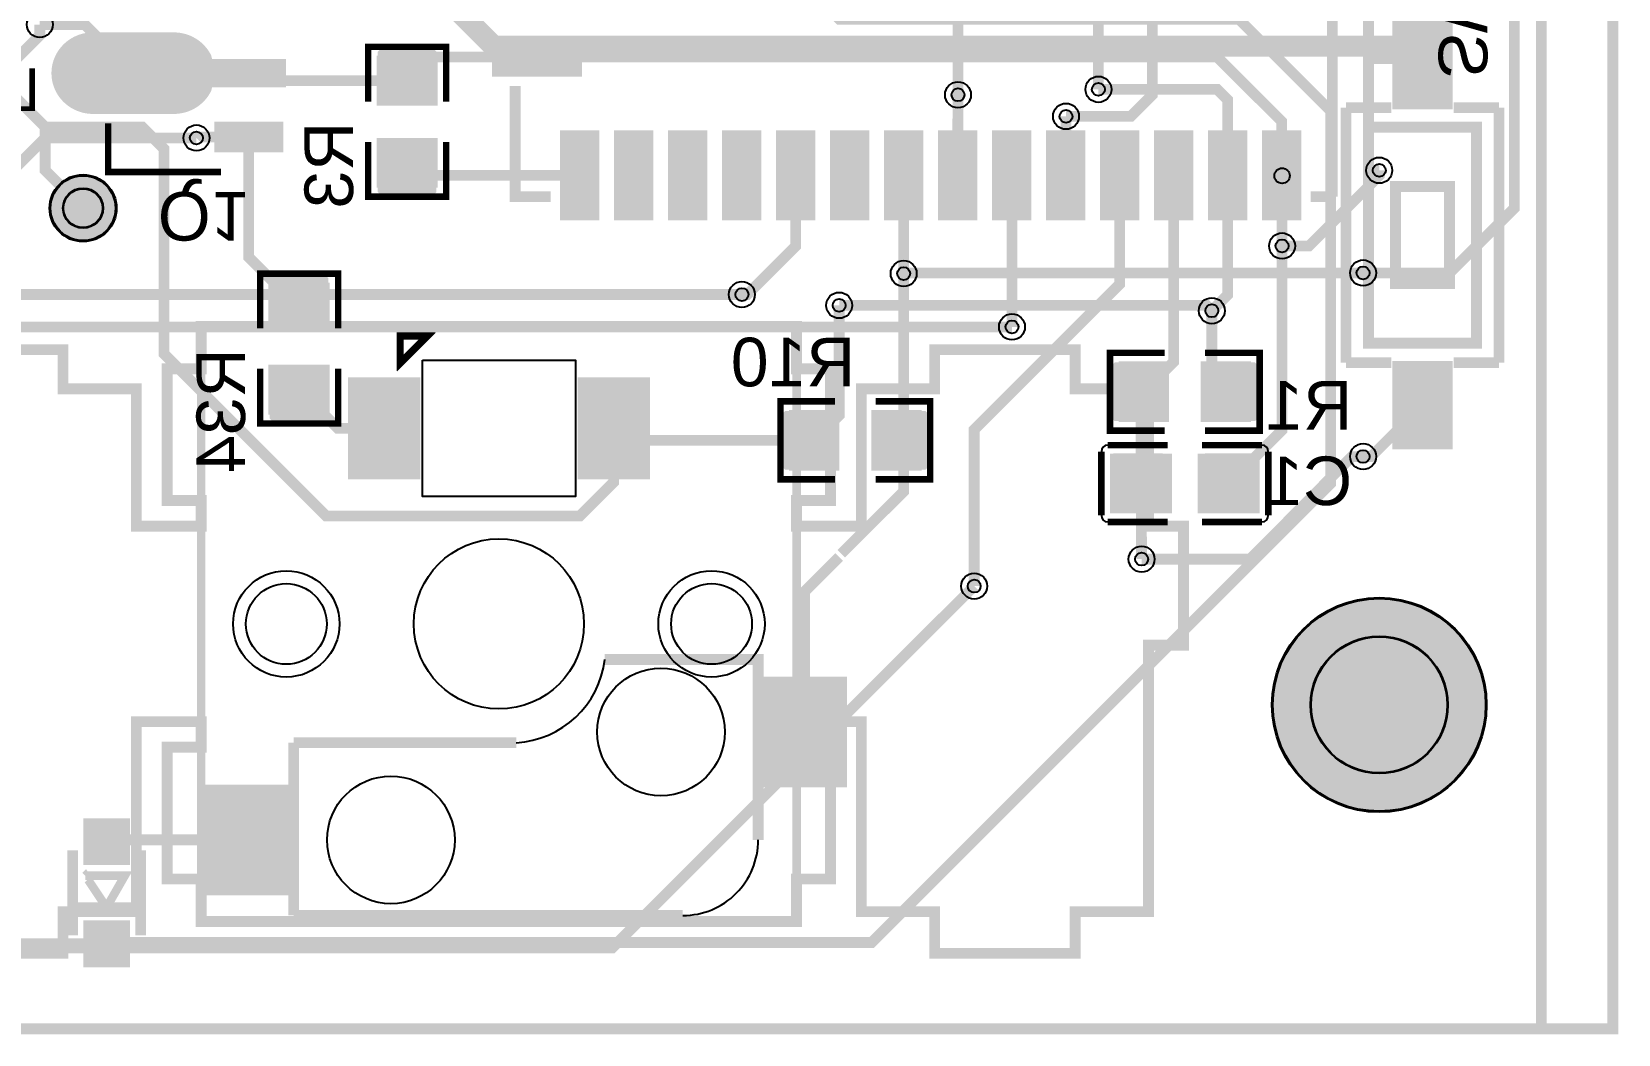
# Model space of a CAD drawing. Header units: millimetres. Extents: x -5 to 105, y -2 to 97.
# Drawn here: x 67.37 to 104.68, y -0.13 to 23.45 of the extents above; entities that cross this region are included whole.
import ezdxf

# ---------------------------------------------------------------- set-up
doc = ezdxf.new("R2010")
doc.units = ezdxf.units.MM
for name, color, linetype, true_color in [('BoardOutLine', 7, 'Continuous', 0xff00ff), ('BottomLayer', 7, 'Continuous', 0x0000ff), ('BottomPasteMaskLayer', 7, 'Continuous', 0x800000), ('BottomSilkLayer', 7, 'Continuous', 0x66cc33), ('BottomSolderMaskLayer', 7, 'Continuous', 0xaa00ff), ('Document', 7, 'Continuous', 0xffffff), ('Hole', 7, 'Continuous', 0x222222), ('Multi-Layer', 7, 'Continuous', 0xc0c0c0), ('TopLayer', 7, 'Continuous', 0xff0000), ('TopSilkLayer', 7, 'Continuous', 0xffcc00), ('TopSolderMaskLayer', 7, 'Continuous', 0x800080)]:
    doc.layers.add(name, color=color, linetype=linetype, true_color=true_color)
doc.styles.get("Standard").update_dxf_attribs({"font": 'arial.ttf'})

msp = doc.modelspace()

# ---------------------------------------------------------------- hatches: boundary and pattern name
at = {"layer": 'BottomLayer'}
for points in [[(100.766, 21.669), (100.766, 23.669), (99.386, 23.669), (99.386, 21.669)], [(68.837, 21.529), (70.691, 21.529), (70.736, 21.53), (70.78, 21.533), (70.824, 21.539), (70.868, 21.546), (70.912, 21.555), (70.955, 21.567), (70.997, 21.58), (71.039, 21.595), (71.08, 21.613), (71.12, 21.632), (71.16, 21.653), (71.198, 21.676), (71.235, 21.7), (71.271, 21.727), (71.306, 21.755), (71.339, 21.784), (71.371, 21.815), (71.401, 21.848), (71.43, 21.882), (71.457, 21.917), (71.483, 21.954), (71.506, 21.991), (71.528, 22.03), (71.548, 22.07), (71.567, 22.149), (73.264, 22.149), (73.264, 22.809), (71.567, 22.809), (71.548, 22.889), (71.528, 22.928), (71.506, 22.967), (71.483, 23.005), (71.457, 23.041), (71.43, 23.077), (71.401, 23.11), (71.371, 23.143), (71.339, 23.174), (71.306, 23.204), (71.271, 23.232), (71.235, 23.258), (71.198, 23.283), (71.16, 23.306), (71.12, 23.327), (71.08, 23.346), (71.039, 23.363), (70.997, 23.379), (70.955, 23.392), (70.912, 23.403), (70.868, 23.413), (70.824, 23.42), (70.78, 23.425), (70.736, 23.428), (70.691, 23.429), (68.837, 23.429), (68.792, 23.428), (68.748, 23.425), (68.704, 23.42), (68.66, 23.413), (68.616, 23.403), (68.573, 23.392), (68.531, 23.379), (68.489, 23.363), (68.448, 23.346), (68.408, 23.327), (68.368, 23.306), (68.33, 23.283), (68.293, 23.258), (68.257, 23.232), (68.223, 23.204), (68.189, 23.174), (68.157, 23.143), (68.127, 23.11), (68.098, 23.077), (68.071, 23.041), (68.045, 23.005), (68.022, 22.967), (68, 22.928), (67.98, 22.889), (67.961, 22.848), (67.945, 22.806), (67.931, 22.764), (67.918, 22.722), (67.908, 22.678), (67.9, 22.634), (67.893, 22.59), (67.889, 22.546), (67.887, 22.501), (67.887, 22.457), (67.889, 22.412), (67.893, 22.368), (67.9, 22.324), (67.908, 22.28), (67.918, 22.237), (67.931, 22.194), (67.945, 22.152), (67.961, 22.111), (67.98, 22.07), (68, 22.03), (68.022, 21.991), (68.045, 21.954), (68.071, 21.917), (68.098, 21.882), (68.127, 21.848), (68.157, 21.815), (68.189, 21.784), (68.223, 21.755), (68.257, 21.727), (68.293, 21.7), (68.33, 21.676), (68.368, 21.653), (68.408, 21.632), (68.448, 21.613), (68.489, 21.595), (68.531, 21.58), (68.573, 21.567), (68.616, 21.555), (68.66, 21.546), (68.704, 21.539), (68.748, 21.533), (68.792, 21.53), (68.837, 21.529)], [(80.256, 22.41), (80.256, 23.31), (78.256, 23.31), (78.256, 22.41)], [(76.889, 21.736), (75.512, 21.736), (75.512, 22.869), (76.889, 22.869)], [(73.264, 21.315), (73.264, 20.643), (71.689, 20.643), (71.689, 21.315)], [(76.889, 20.936), (75.512, 20.936), (75.512, 19.804), (76.889, 19.804)], [(80.706, 19.075), (80.706, 21.075), (79.806, 21.075), (79.806, 19.075)], [(81.976, 19.075), (81.976, 21.075), (81.076, 21.075), (81.076, 19.075)], [(83.246, 19.075), (83.246, 21.075), (82.346, 21.075), (82.346, 19.075)], [(84.516, 19.075), (84.516, 21.075), (83.616, 21.075), (83.616, 19.075)], [(85.786, 19.075), (85.786, 21.075), (84.886, 21.075), (84.886, 19.075)], [(87.056, 19.075), (87.056, 21.075), (86.156, 21.075), (86.156, 19.075)], [(88.326, 19.075), (88.326, 21.075), (87.426, 21.075), (87.426, 19.075)], [(89.596, 19.075), (89.596, 21.075), (88.696, 21.075), (88.696, 19.075)], [(90.866, 19.075), (90.866, 21.075), (89.966, 21.075), (89.966, 19.075)], [(92.136, 19.075), (92.136, 21.075), (91.236, 21.075), (91.236, 19.075)], [(93.406, 19.075), (93.406, 21.075), (92.506, 21.075), (92.506, 19.075)], [(94.676, 19.075), (94.676, 21.075), (93.776, 21.075), (93.776, 19.075)], [(95.946, 19.075), (95.946, 21.075), (95.046, 21.075), (95.046, 19.075)], [(97.216, 19.075), (97.216, 21.075), (96.316, 21.075), (96.316, 19.075)], [(74.349, 16.402), (72.972, 16.402), (72.972, 17.535), (74.349, 17.535)], [(94.088, 14.298), (94.088, 15.675), (92.956, 15.675), (92.956, 14.298)], [(94.888, 14.298), (94.888, 15.675), (96.021, 15.675), (96.021, 14.298)], [(100.766, 13.669), (100.766, 15.669), (99.386, 15.669), (99.386, 13.669)], [(74.349, 15.602), (72.972, 15.602), (72.972, 14.469), (74.349, 14.469)], [(74.86, 15.274), (76.46, 15.274), (76.46, 12.974), (74.86, 12.974)], [(80.26, 15.274), (81.86, 15.274), (81.86, 12.974), (80.26, 12.974)], [(86.341, 13.155), (86.341, 14.532), (85.209, 14.532), (85.209, 13.155)], [(87.141, 13.155), (87.141, 14.532), (88.274, 14.532), (88.274, 13.155)], [(94.163, 12.152), (94.163, 13.502), (92.753, 13.502), (92.753, 12.152)], [(94.813, 12.152), (94.813, 13.502), (96.223, 13.502), (96.223, 12.152)], [(84.597, 8.235), (86.497, 8.235), (86.497, 5.735), (84.597, 5.735)], [(71.491, 5.695), (73.391, 5.695), (73.391, 3.195), (71.491, 3.195)], [(69.636, 4.902), (69.636, 3.902), (68.636, 3.902), (68.636, 4.902)], [(69.636, 2.502), (69.636, 1.502), (68.636, 1.502), (68.636, 2.502)]]:
    msp.add_hatch(color=256, dxfattribs=at).paths.add_polyline_path(points)
at = {"layer": 'BottomPasteMaskLayer'}
for points in [[(100.766, 21.669), (100.766, 23.669), (99.386, 23.669), (99.386, 21.669)], [(68.837, 21.529), (70.691, 21.529), (70.736, 21.53), (70.78, 21.533), (70.824, 21.539), (70.868, 21.546), (70.912, 21.555), (70.955, 21.567), (70.997, 21.58), (71.039, 21.595), (71.08, 21.613), (71.12, 21.632), (71.16, 21.653), (71.198, 21.676), (71.235, 21.7), (71.271, 21.727), (71.306, 21.755), (71.339, 21.784), (71.371, 21.815), (71.401, 21.848), (71.43, 21.882), (71.457, 21.917), (71.483, 21.954), (71.506, 21.991), (71.528, 22.03), (71.548, 22.07), (71.567, 22.149), (73.264, 22.149), (73.264, 22.809), (71.567, 22.809), (71.548, 22.889), (71.528, 22.928), (71.506, 22.967), (71.483, 23.005), (71.457, 23.041), (71.43, 23.077), (71.401, 23.11), (71.371, 23.143), (71.339, 23.174), (71.306, 23.204), (71.271, 23.232), (71.235, 23.258), (71.198, 23.283), (71.16, 23.306), (71.12, 23.327), (71.08, 23.346), (71.039, 23.363), (70.997, 23.379), (70.955, 23.392), (70.912, 23.403), (70.868, 23.413), (70.824, 23.42), (70.78, 23.425), (70.736, 23.428), (70.691, 23.429), (68.837, 23.429), (68.792, 23.428), (68.748, 23.425), (68.704, 23.42), (68.66, 23.413), (68.616, 23.403), (68.573, 23.392), (68.531, 23.379), (68.489, 23.363), (68.448, 23.346), (68.408, 23.327), (68.368, 23.306), (68.33, 23.283), (68.293, 23.258), (68.257, 23.232), (68.223, 23.204), (68.189, 23.174), (68.157, 23.143), (68.127, 23.11), (68.098, 23.077), (68.071, 23.041), (68.045, 23.005), (68.022, 22.967), (68, 22.928), (67.98, 22.889), (67.961, 22.848), (67.945, 22.806), (67.931, 22.764), (67.918, 22.722), (67.908, 22.678), (67.9, 22.634), (67.893, 22.59), (67.889, 22.546), (67.887, 22.501), (67.887, 22.457), (67.889, 22.412), (67.893, 22.368), (67.9, 22.324), (67.908, 22.28), (67.918, 22.237), (67.931, 22.194), (67.945, 22.152), (67.961, 22.111), (67.98, 22.07), (68, 22.03), (68.022, 21.991), (68.045, 21.954), (68.071, 21.917), (68.098, 21.882), (68.127, 21.848), (68.157, 21.815), (68.189, 21.784), (68.223, 21.755), (68.257, 21.727), (68.293, 21.7), (68.33, 21.676), (68.368, 21.653), (68.408, 21.632), (68.448, 21.613), (68.489, 21.595), (68.531, 21.58), (68.573, 21.567), (68.616, 21.555), (68.66, 21.546), (68.704, 21.539), (68.748, 21.533), (68.792, 21.53), (68.837, 21.529)], [(80.256, 22.41), (80.256, 23.31), (78.256, 23.31), (78.256, 22.41)], [(76.84, 23.036), (75.56, 23.036), (75.51, 22.986), (75.51, 21.836), (75.56, 21.786), (75.97, 21.781), (75.97, 22.231), (76.42, 22.231), (76.42, 21.791), (76.84, 21.786), (76.89, 21.836), (76.89, 22.986)], [(73.264, 21.315), (73.264, 20.643), (71.689, 20.643), (71.689, 21.315)], [(80.706, 19.075), (80.706, 21.075), (79.806, 21.075), (79.806, 19.075)], [(81.976, 19.075), (81.976, 21.075), (81.076, 21.075), (81.076, 19.075)], [(83.246, 19.075), (83.246, 21.075), (82.346, 21.075), (82.346, 19.075)], [(84.516, 19.075), (84.516, 21.075), (83.616, 21.075), (83.616, 19.075)], [(85.786, 19.075), (85.786, 21.075), (84.886, 21.075), (84.886, 19.075)], [(87.056, 19.075), (87.056, 21.075), (86.156, 21.075), (86.156, 19.075)], [(88.326, 19.075), (88.326, 21.075), (87.426, 21.075), (87.426, 19.075)], [(89.596, 19.075), (89.596, 21.075), (88.696, 21.075), (88.696, 19.075)], [(90.866, 19.075), (90.866, 21.075), (89.966, 21.075), (89.966, 19.075)], [(92.136, 19.075), (92.136, 21.075), (91.236, 21.075), (91.236, 19.075)], [(93.406, 19.075), (93.406, 21.075), (92.506, 21.075), (92.506, 19.075)], [(94.676, 19.075), (94.676, 21.075), (93.776, 21.075), (93.776, 19.075)], [(95.946, 19.075), (95.946, 21.075), (95.046, 21.075), (95.046, 19.075)], [(97.216, 19.075), (97.216, 21.075), (96.316, 21.075), (96.316, 19.075)], [(76.84, 20.886), (76.42, 20.886), (76.42, 20.441), (75.97, 20.441), (75.97, 20.881), (75.56, 20.886), (75.51, 20.836), (75.51, 19.686), (75.56, 19.636), (76.84, 19.636), (76.89, 19.686), (76.89, 20.836)], [(74.3, 17.702), (73.02, 17.702), (72.97, 17.652), (72.97, 16.502), (73.02, 16.452), (73.43, 16.447), (73.43, 16.897), (73.88, 16.897), (73.88, 16.457), (74.3, 16.452), (74.35, 16.502), (74.35, 17.652)], [(94.038, 14.346), (94.038, 14.766), (93.593, 14.766), (93.593, 15.216), (94.033, 15.216), (94.038, 15.626), (93.988, 15.676), (92.838, 15.676), (92.788, 15.626), (92.788, 14.346), (92.838, 14.296), (93.988, 14.296)], [(96.188, 14.346), (96.188, 15.626), (96.138, 15.676), (94.988, 15.676), (94.938, 15.626), (94.933, 15.216), (95.383, 15.216), (95.383, 14.766), (94.943, 14.766), (94.938, 14.346), (94.988, 14.296), (96.138, 14.296)], [(100.766, 13.669), (100.766, 15.669), (99.386, 15.669), (99.386, 13.669)], [(74.3, 15.552), (73.88, 15.552), (73.88, 15.107), (73.43, 15.107), (73.43, 15.547), (73.02, 15.552), (72.97, 15.502), (72.97, 14.352), (73.02, 14.302), (74.3, 14.302), (74.35, 14.352), (74.35, 15.502)], [(74.86, 15.274), (76.46, 15.274), (76.46, 12.974), (74.86, 12.974)], [(80.26, 15.274), (81.86, 15.274), (81.86, 12.974), (80.26, 12.974)], [(86.291, 13.203), (86.291, 13.623), (85.846, 13.623), (85.846, 14.073), (86.286, 14.073), (86.291, 14.483), (86.241, 14.533), (85.091, 14.533), (85.041, 14.483), (85.041, 13.203), (85.091, 13.153), (86.241, 13.153)], [(88.441, 13.203), (88.441, 14.483), (88.391, 14.533), (87.241, 14.533), (87.191, 14.483), (87.186, 14.073), (87.636, 14.073), (87.636, 13.623), (87.196, 13.623), (87.191, 13.203), (87.241, 13.153), (88.391, 13.153)], [(94.013, 12.207), (94.013, 12.627), (93.568, 12.627), (93.568, 13.077), (94.008, 13.077), (94.013, 13.487), (93.963, 13.537), (92.813, 13.537), (92.763, 13.487), (92.763, 12.207), (92.813, 12.157), (93.963, 12.157)], [(96.163, 12.207), (96.163, 13.487), (96.113, 13.537), (94.963, 13.537), (94.913, 13.487), (94.908, 13.077), (95.358, 13.077), (95.358, 12.627), (94.918, 12.627), (94.913, 12.207), (94.963, 12.157), (96.113, 12.157)], [(84.597, 8.235), (86.497, 8.235), (86.497, 5.735), (84.597, 5.735)], [(71.491, 5.695), (73.391, 5.695), (73.391, 3.195), (71.491, 3.195)], [(69.636, 4.902), (69.636, 3.902), (68.636, 3.902), (68.636, 4.902)], [(69.636, 2.502), (69.636, 1.502), (68.636, 1.502), (68.636, 2.502)]]:
    msp.add_hatch(color=256, dxfattribs=at).paths.add_polyline_path(points)
at = {"layer": 'BottomSolderMaskLayer'}
for points in [[(100.784, 21.632), (100.784, 23.706), (99.369, 23.706), (99.369, 21.632)], [(68.813, 21.52), (70.716, 21.52), (70.761, 21.521), (70.807, 21.525), (70.852, 21.53), (70.897, 21.537), (70.942, 21.547), (70.986, 21.558), (71.03, 21.572), (71.073, 21.587), (71.115, 21.605), (71.156, 21.624), (71.196, 21.645), (71.236, 21.668), (71.274, 21.693), (71.311, 21.72), (71.346, 21.748), (71.38, 21.778), (71.413, 21.809), (71.444, 21.842), (71.474, 21.876), (71.502, 21.912), (71.528, 21.949), (71.552, 21.987), (71.575, 22.026), (71.595, 22.066), (71.614, 22.146), (73.356, 22.146), (73.356, 22.812), (71.614, 22.812), (71.595, 22.892), (71.575, 22.932), (71.552, 22.972), (71.528, 23.01), (71.502, 23.046), (71.474, 23.082), (71.444, 23.116), (71.413, 23.149), (71.38, 23.181), (71.346, 23.211), (71.311, 23.239), (71.274, 23.265), (71.236, 23.29), (71.196, 23.313), (71.156, 23.335), (71.115, 23.354), (71.073, 23.371), (71.03, 23.387), (70.986, 23.4), (70.942, 23.412), (70.897, 23.421), (70.852, 23.429), (70.807, 23.434), (70.761, 23.437), (70.716, 23.438), (68.813, 23.438), (68.767, 23.437), (68.721, 23.434), (68.676, 23.429), (68.631, 23.421), (68.586, 23.412), (68.542, 23.4), (68.498, 23.387), (68.455, 23.371), (68.413, 23.354), (68.372, 23.335), (68.332, 23.313), (68.292, 23.29), (68.254, 23.265), (68.217, 23.239), (68.182, 23.211), (68.148, 23.181), (68.115, 23.149), (68.084, 23.116), (68.054, 23.082), (68.026, 23.046), (68, 23.01), (67.976, 22.972), (67.953, 22.932), (67.933, 22.892), (67.914, 22.851), (67.897, 22.81), (67.882, 22.767), (67.87, 22.724), (67.859, 22.68), (67.851, 22.636), (67.844, 22.591), (67.84, 22.547), (67.838, 22.502), (67.838, 22.457), (67.84, 22.412), (67.844, 22.367), (67.851, 22.323), (67.859, 22.278), (67.87, 22.235), (67.882, 22.191), (67.897, 22.149), (67.914, 22.107), (67.933, 22.066), (67.953, 22.026), (67.976, 21.987), (68, 21.949), (68.026, 21.912), (68.054, 21.876), (68.084, 21.842), (68.115, 21.809), (68.148, 21.778), (68.182, 21.748), (68.217, 21.72), (68.254, 21.693), (68.292, 21.668), (68.332, 21.645), (68.372, 21.624), (68.413, 21.605), (68.455, 21.587), (68.498, 21.572), (68.542, 21.558), (68.586, 21.547), (68.631, 21.537), (68.676, 21.53), (68.721, 21.525), (68.767, 21.521), (68.813, 21.52)], [(80.313, 22.399), (80.313, 23.321), (78.2, 23.321), (78.2, 22.399)], [(76.92, 21.715), (75.481, 21.715), (75.481, 22.889), (76.92, 22.889)], [(73.289, 21.34), (73.289, 20.618), (71.664, 20.618), (71.664, 21.34)], [(76.92, 20.957), (75.481, 20.957), (75.481, 19.783), (76.92, 19.783)], [(80.718, 19.019), (80.718, 21.131), (79.795, 21.131), (79.795, 19.019)], [(81.988, 19.019), (81.988, 21.131), (81.065, 21.131), (81.065, 19.019)], [(83.258, 19.019), (83.258, 21.131), (82.335, 21.131), (82.335, 19.019)], [(84.528, 19.019), (84.528, 21.131), (83.605, 21.131), (83.605, 19.019)], [(85.798, 19.019), (85.798, 21.131), (84.875, 21.131), (84.875, 19.019)], [(87.068, 19.019), (87.068, 21.131), (86.145, 21.131), (86.145, 19.019)], [(88.338, 19.019), (88.338, 21.131), (87.415, 21.131), (87.415, 19.019)], [(89.608, 19.019), (89.608, 21.131), (88.685, 21.131), (88.685, 19.019)], [(90.878, 19.019), (90.878, 21.131), (89.955, 21.131), (89.955, 19.019)], [(92.148, 19.019), (92.148, 21.131), (91.225, 21.131), (91.225, 19.019)], [(93.418, 19.019), (93.418, 21.131), (92.495, 21.131), (92.495, 19.019)], [(94.688, 19.019), (94.688, 21.131), (93.765, 21.131), (93.765, 19.019)], [(95.958, 19.019), (95.958, 21.131), (95.035, 21.131), (95.035, 19.019)], [(97.228, 19.019), (97.228, 21.131), (96.305, 21.131), (96.305, 19.019)], [(67.793, 19.304, 1), (69.368, 19.304, 1)], [(74.38, 16.381), (72.941, 16.381), (72.941, 17.555), (74.38, 17.555)], [(94.114, 14.272), (94.114, 15.7), (92.93, 15.7), (92.93, 14.272)], [(94.863, 14.272), (94.863, 15.7), (96.046, 15.7), (96.046, 14.272)], [(100.784, 13.632), (100.784, 15.706), (99.369, 15.706), (99.369, 13.632)], [(74.38, 15.623), (72.941, 15.623), (72.941, 14.449), (74.38, 14.449)], [(74.809, 15.325), (76.511, 15.325), (76.511, 12.923), (74.809, 12.923)], [(80.209, 15.325), (81.911, 15.325), (81.911, 12.923), (80.209, 12.923)], [(86.367, 13.129), (86.367, 14.557), (85.183, 14.557), (85.183, 13.129)], [(87.116, 13.129), (87.116, 14.557), (88.299, 14.557), (88.299, 13.129)], [(94.189, 12.127), (94.189, 13.527), (92.728, 13.527), (92.728, 12.127)], [(94.788, 12.127), (94.788, 13.527), (96.249, 13.527), (96.249, 12.127)], [(96.535, 7.62, 1), (101.586, 7.62, 1)], [(84.547, 8.286), (86.548, 8.286), (86.548, 5.684), (84.547, 5.684)], [(71.44, 5.746), (73.442, 5.746), (73.442, 3.144), (71.44, 3.144)], [(69.687, 4.953), (69.687, 3.851), (68.586, 3.851), (68.586, 4.953)], [(69.687, 2.553), (69.687, 1.451), (68.586, 1.451), (68.586, 2.553)]]:
    msp.add_hatch(color=256, dxfattribs=at).paths.add_polyline_path(points)
at = {"layer": 'TopSolderMaskLayer'}
for points in [[(67.793, 19.304, 1), (69.368, 19.304, 1)], [(96.535, 7.62, 1), (101.586, 7.62, 1)]]:
    msp.add_hatch(color=256, dxfattribs=at).paths.add_polyline_path(points)

# ---------------------------------------------------------------- linework, layer by layer
at = {"layer": 'BoardOutLine', "const_width": 0.254}
msp.add_lwpolyline([(7.747, 95.25), (7, 95.25), (102.87, 95.25), (102.87, 0), (-2.54, 0), (-2.54, 95.25), (7, 95.25), (7.112, 95.25)], dxfattribs=at)
at = {"layer": 'BottomLayer', "const_width": 0.254}
for points in [[(102.184, 45.085), (102.235, 45.034), (102.235, 19.304), (100.711, 17.78), (98.679, 17.78)], [(69.136, 2.002), (69.167, 2.032), (87.122, 2.032), (97.917, 12.827), (97.917, 21.59), (95.758, 23.749), (86.36, 23.749), (81.527, 28.583), (81.527, 37.076)], [(96.767, 37.076), (98.806, 35.034), (98.806, 20.193), (99.06, 20.193)], [(69.764, 22.479), (68.621, 23.622), (67.564, 23.622)], [(64.849, 22.86), (66.04, 22.86), (67.691, 21.209), (69.977, 21.209), (70.485, 20.701), (70.485, 15.875), (74.295, 12.065), (80.264, 12.065), (81.059, 12.86), (81.059, 14.125)], [(76.2, 22.302), (76.758, 22.86), (79.256, 22.86)], [(79.256, 22.86), (95.25, 22.86), (96.767, 21.344), (96.767, 20.074)], [(100.076, 22.669), (99.921, 22.824), (98.806, 22.824)], [(69.764, 22.479), (69.941, 22.302), (76.2, 22.302)], [(89.154, 21.971), (89.147, 20.074)], [(92.456, 22.098), (95.25, 22.098), (95.496, 21.852), (95.496, 20.075)], [(68.58, 19.304), (67.691, 20.193), (67.691, 21.209)], [(91.694, 21.463), (91.694, 20.083), (91.686, 20.075)], [(71.247, 20.955), (71.271, 20.979), (72.476, 20.979)], [(73.66, 16.968), (72.477, 18.152), (72.477, 20.979)], [(76.2, 20.37), (76.495, 20.075), (80.256, 20.075)], [(85.336, 20.075), (85.336, 18.407), (84.201, 17.272), (84.074, 17.272)], [(87.876, 17.765), (87.876, 20.075)], [(92.957, 20.074), (92.957, 17.518), (89.535, 14.097), (89.535, 10.414)], [(90.416, 20.075), (90.424, 20.067), (90.424, 16.51)], [(94.226, 20.075), (94.226, 15.69), (93.522, 14.986)], [(95.123, 16.891), (95.496, 17.264), (95.496, 20.075)], [(96.767, 20.074), (96.774, 18.415)], [(95.518, 12.827), (96.774, 14.083), (96.774, 18.415)], [(86.41, 11.176), (87.876, 12.642), (87.876, 17.765)], [(85.775, 13.843), (86.36, 14.428), (86.36, 17.018)], [(95.454, 14.986), (95.123, 15.317), (95.123, 16.891)], [(73.66, 15.036), (74.572, 14.124), (75.66, 14.124)], [(93.522, 14.986), (93.458, 14.922), (93.458, 12.827)], [(100.076, 14.669), (98.869, 13.462), (98.679, 13.462)], [(81.06, 14.124), (81.341, 13.843), (85.775, 13.843)], [(93.457, 12.827), (93.472, 11.049)], [(86.36, 11.099), (85.547, 10.286), (85.547, 6.985)], [(69.136, 4.402), (69.48, 4.745)], [(69.505, 4.445), (72.441, 4.445)], [(28.623, 2.002), (54.895, 2.002), (55.499, 1.397), (65.659, 1.397), (66.264, 2.002), (69.136, 2.002)]]:
    msp.add_lwpolyline(points, dxfattribs=at)
at = {"layer": 'BottomSilkLayer'}
for points, const_width in [([(97.956, 37.575), (97.956, 19.575)], 0.254), ([(77.117, 21.812), (77.117, 23.097), (75.283, 23.097), (75.283, 21.812)], 0.152), ([(79.575, 19.575), (78.74, 19.575), (78.74, 22.179)], 0.254), ([(98.276, 21.669), (98.276, 15.669)], 0.254), ([(99.345, 21.669), (98.276, 21.669)], 0.254), ([(101.876, 21.669), (100.807, 21.669)], 0.254), ([(101.876, 15.669), (101.876, 21.669)], 0.254), ([(71.823, 20.153), (69.17, 20.153), (69.17, 21.302)], 0.152), ([(77.117, 20.86), (77.117, 19.575), (75.283, 19.575), (75.283, 20.86)], 0.152), ([(97.956, 19.575), (97.447, 19.575)], 0.254), ([(74.577, 16.478), (74.577, 17.763), (72.743, 17.763), (72.743, 16.478)], 0.152), ([(94.012, 14.069), (92.727, 14.069), (92.727, 15.903), (94.012, 15.903)], 0.152), ([(94.964, 14.069), (96.249, 14.069), (96.249, 15.903), (94.964, 15.903)], 0.152), ([(99.345, 15.669), (98.276, 15.669)], 0.254), ([(101.876, 15.669), (100.807, 15.669)], 0.254), ([(74.577, 15.526), (74.577, 14.241), (72.743, 14.241), (72.743, 15.526)], 0.152), ([(86.265, 12.926), (84.98, 12.926), (84.98, 14.76), (86.265, 14.76)], 0.152), ([(87.217, 12.926), (88.502, 12.926), (88.502, 14.76), (87.217, 14.76)], 0.152), ([(92.677, 13.731), (94.087, 13.731)], 0.152), ([(96.299, 13.731), (94.889, 13.731)], 0.152), ([(92.525, 12.076), (92.525, 13.578)], 0.152), ([(96.452, 12.076), (96.452, 13.578)], 0.152), ([(94.087, 11.923), (92.677, 11.923)], 0.152), ([(94.889, 11.923), (96.299, 11.923)], 0.152), ([(80.848, 8.687), (84.455, 8.687), (84.455, 4.445)], 0.254), ([(73.533, 6.731), (73.533, 2.667)], 0.254), ([(73.533, 6.731), (78.766, 6.731)], 0.254), ([(68.336, 2.202), (68.336, 4.202)], 0.254), ([(69.936, 2.202), (69.936, 4.202)], 0.254), ([(68.635, 3.601), (68.636, 3.602), (69.136, 2.849)], 0.2), ([(68.636, 3.602), (69.561, 3.602)], 0.2), ([(69.486, 3.602), (69.561, 3.602), (69.13, 2.851)], 0.2), ([(68.336, 2.851), (69.936, 2.851)], 0.254), ([(82.677, 2.667), (73.533, 2.667)], 0.254)]:
    msp.add_lwpolyline(points, dxfattribs=dict(at, const_width=const_width))
for points, const_width in [([(101.346, 16.129), (101.346, 21.209), (98.806, 21.209), (98.806, 16.129), (101.346, 16.129)], 0.254), ([(100.711, 17.526), (100.711, 19.812), (99.441, 19.812), (99.441, 17.526), (100.711, 17.526)], 0.254), ([(76.034, 16.3), (76.669, 16.3), (76.034, 15.665), (76.034, 16.3)], 0.16)]:
    msp.add_lwpolyline(points, close=True, dxfattribs=dict(at, const_width=const_width))
for centre, radius, start, end in [((92.677, 13.578), 0.152, 90, 180), ((96.299, 13.578), 0.152, 0, 90), ((92.677, 12.076), 0.152, 180, 270), ((96.299, 12.076), 0.152, 270, 360), ((78.645, 8.947), 2.219, 273.1216, 353.2761), ((82.686, 4.436), 1.769, 270, 0.2787)]:
    msp.add_arc(centre, radius, start, end, dxfattribs=at)
at = {"layer": 'BottomSolderMaskLayer'}
for centre, radius in [((68.58, 19.304), 0.788), ((68.58, 19.304), 0.472), ((99.06, 7.62), 2.525), ((99.06, 7.62), 1.616)]:
    msp.add_circle(centre, radius, dxfattribs=at)
at = {"layer": 'Document'}
msp.add_circle((96.774, 20.066), 0.18, dxfattribs=at)
at = {"layer": 'Hole'}
for centre in [(89.154, 21.971), (92.456, 22.098), (91.694, 21.463), (71.247, 20.955), (99.06, 20.193), (96.774, 18.415), (87.876, 17.765), (98.679, 17.78), (84.074, 17.272), (86.36, 17.018), (95.123, 16.891), (90.424, 16.51), (98.679, 13.462), (93.472, 11.049), (89.535, 10.414)]:
    msp.add_circle(centre, 0.152, dxfattribs=at)
at = {"layer": 'Multi-Layer'}
msp.add_lwpolyline([(76.559, 15.725), (80.159, 15.725), (80.159, 12.525), (76.559, 12.525)], close=True, dxfattribs=at)
for centre, radius in [((67.564, 23.622), 0.305), ((92.456, 22.098), 0.305), ((89.154, 21.971), 0.305), ((91.694, 21.463), 0.305), ((71.247, 20.955), 0.305), ((99.06, 20.193), 0.305), ((68.58, 19.304), 0.762), ((68.58, 19.304), 0.457), ((96.774, 18.415), 0.305), ((87.876, 17.765), 0.305), ((98.679, 17.78), 0.305), ((84.074, 17.272), 0.305), ((86.36, 17.018), 0.305), ((95.123, 16.891), 0.305), ((90.424, 16.51), 0.305), ((98.679, 13.462), 0.305), ((78.359, 9.525), 2), ((93.472, 11.049), 0.305), ((73.359, 9.525), 0.95), ((83.359, 9.525), 0.95), ((89.535, 10.414), 0.305), ((99.06, 7.62), 2.5), ((99.06, 7.62), 1.6), ((82.169, 6.985), 1.5), ((75.819, 4.445), 1.5)]:
    msp.add_circle(centre, radius, dxfattribs=at)
at = {"layer": 'TopLayer', "const_width": 0.254}
for points in [[(31.75, 80.645), (31.242, 81.153), (31.242, 90.932), (34.671, 94.361), (91.059, 94.361), (102.362, 83.058), (102.362, 28.321), (101.092, 27.051), (94.996, 27.051), (93.726, 25.781), (93.726, 21.971), (93.218, 21.463), (91.694, 21.463)], [(96.52, 39.497), (92.456, 35.433), (92.456, 22.098)], [(82.677, 39.243), (89.154, 32.766), (89.154, 21.971)], [(63.5, 19.304), (67.564, 23.368), (67.564, 23.622)], [(66.04, 19.304), (67.691, 20.955), (71.247, 20.955)], [(99.06, 20.193), (99.06, 20.066), (97.409, 18.415), (96.774, 18.415)], [(87.877, 17.765), (87.892, 17.78), (98.679, 17.78)], [(56.896, 16.256), (57.912, 17.272), (84.074, 17.272)], [(86.36, 17.018), (94.996, 17.018), (95.123, 16.891)], [(56.896, 15.24), (58.166, 16.51), (90.424, 16.51)], [(93.472, 11.049), (96.025, 11.049), (98.412, 13.459), (98.679, 13.462)], [(89.535, 10.414), (81.026, 1.905), (66.167, 1.905), (65.659, 1.397), (55.372, 1.397), (54.864, 1.905), (20.066, 1.905), (17.78, 4.191), (17.78, 5.207)]]:
    msp.add_lwpolyline(points, dxfattribs=at)
at = {"layer": 'TopSilkLayer'}
for points, const_width in [([(-4.985, 95.25), (104.553, 95.25), (104.553, 0), (-4.985, 0), (-4.985, 95.25)], 0.254), ([(76.042, 16.293), (76.677, 16.293), (76.042, 15.658), (76.042, 16.293)], 0.16)]:
    msp.add_lwpolyline(points, close=True, dxfattribs=dict(at, const_width=const_width))
for points, const_width in [([(38.989, 37.592), (38.989, 37.719), (38.989, 28.575), (72.771, 28.575), (78.232, 23.114), (99.949, 23.114), (99.949, 37.719), (39.116, 37.719), (38.989, 37.719)], 0.5), ([(64.807, 1.775), (68.108, 1.775), (68.108, 2.756), (69.833, 2.756), (69.833, 7.227), (71.357, 7.227), (71.357, 6.626), (70.558, 6.626), (70.558, 3.525), (71.357, 3.525), (71.357, 2.526), (85.358, 2.526), (85.358, 3.525), (86.157, 3.525), (86.157, 6.626), (85.358, 6.626), (85.358, 7.227), (86.882, 7.227), (86.882, 2.756), (88.607, 2.756), (88.607, 1.775), (91.908, 1.775), (91.908, 2.756), (93.633, 2.756), (93.633, 9.026), (94.457, 9.026), (94.457, 11.825), (93.633, 11.825), (93.633, 15.055), (91.908, 15.055), (91.908, 15.977), (88.607, 15.977), (88.607, 15.055), (86.882, 15.055), (86.882, 11.825), (85.358, 11.825), (85.358, 12.427), (86.157, 12.427), (86.157, 15.525), (85.358, 15.525), (85.358, 16.526), (71.357, 16.526), (71.357, 16.526), (71.357, 15.525), (70.558, 15.525), (70.558, 12.427), (71.357, 12.427), (71.357, 11.825), (69.833, 11.825), (69.833, 15.055), (68.108, 15.055), (68.108, 15.977), (64.807, 15.977)], 0.254), ([(81.459, 16.525), (71.359, 16.525), (71.359, 2.525), (85.36, 2.525), (85.36, 16.525), (81.359, 16.525)], 0.2)]:
    msp.add_lwpolyline(points, dxfattribs=dict(at, const_width=const_width))
for centre in [(73.359, 9.525), (83.359, 9.525)]:
    msp.add_circle(centre, 1.25, dxfattribs=at)
at = {"layer": 'TopSolderMaskLayer'}
for centre, radius in [((68.58, 19.304), 0.788), ((68.58, 19.304), 0.472), ((99.06, 7.62), 2.525), ((99.06, 7.62), 1.616)]:
    msp.add_circle(centre, radius, dxfattribs=at)

# ---------------------------------------------------------------- texts
at = {"layer": 'BottomSilkLayer', "text_generation_flag": 2}
for s, rotation, p in [('SW2', 270, (100.457, 22.352)), ('R3', 90, (74.93, 21.335)), ('Q1', 180, (70.339, 19.685)), ('R34', 90, (72.39, 16.002))]:
    msp.add_text(s, height=1.143, rotation=rotation, dxfattribs=at).set_placement(p)
for s, height, p in [('LED', 1, (67.564, 21.59)), ('R10', 1.143, (86.741, 15.113)), ('R1', 1.143, (98.425, 14.097)), ('C1', 1.143, (98.425, 12.319))]:
    msp.add_text(s, height=height, dxfattribs=at).set_placement(p)

doc.saveas('drawing.dxf')
